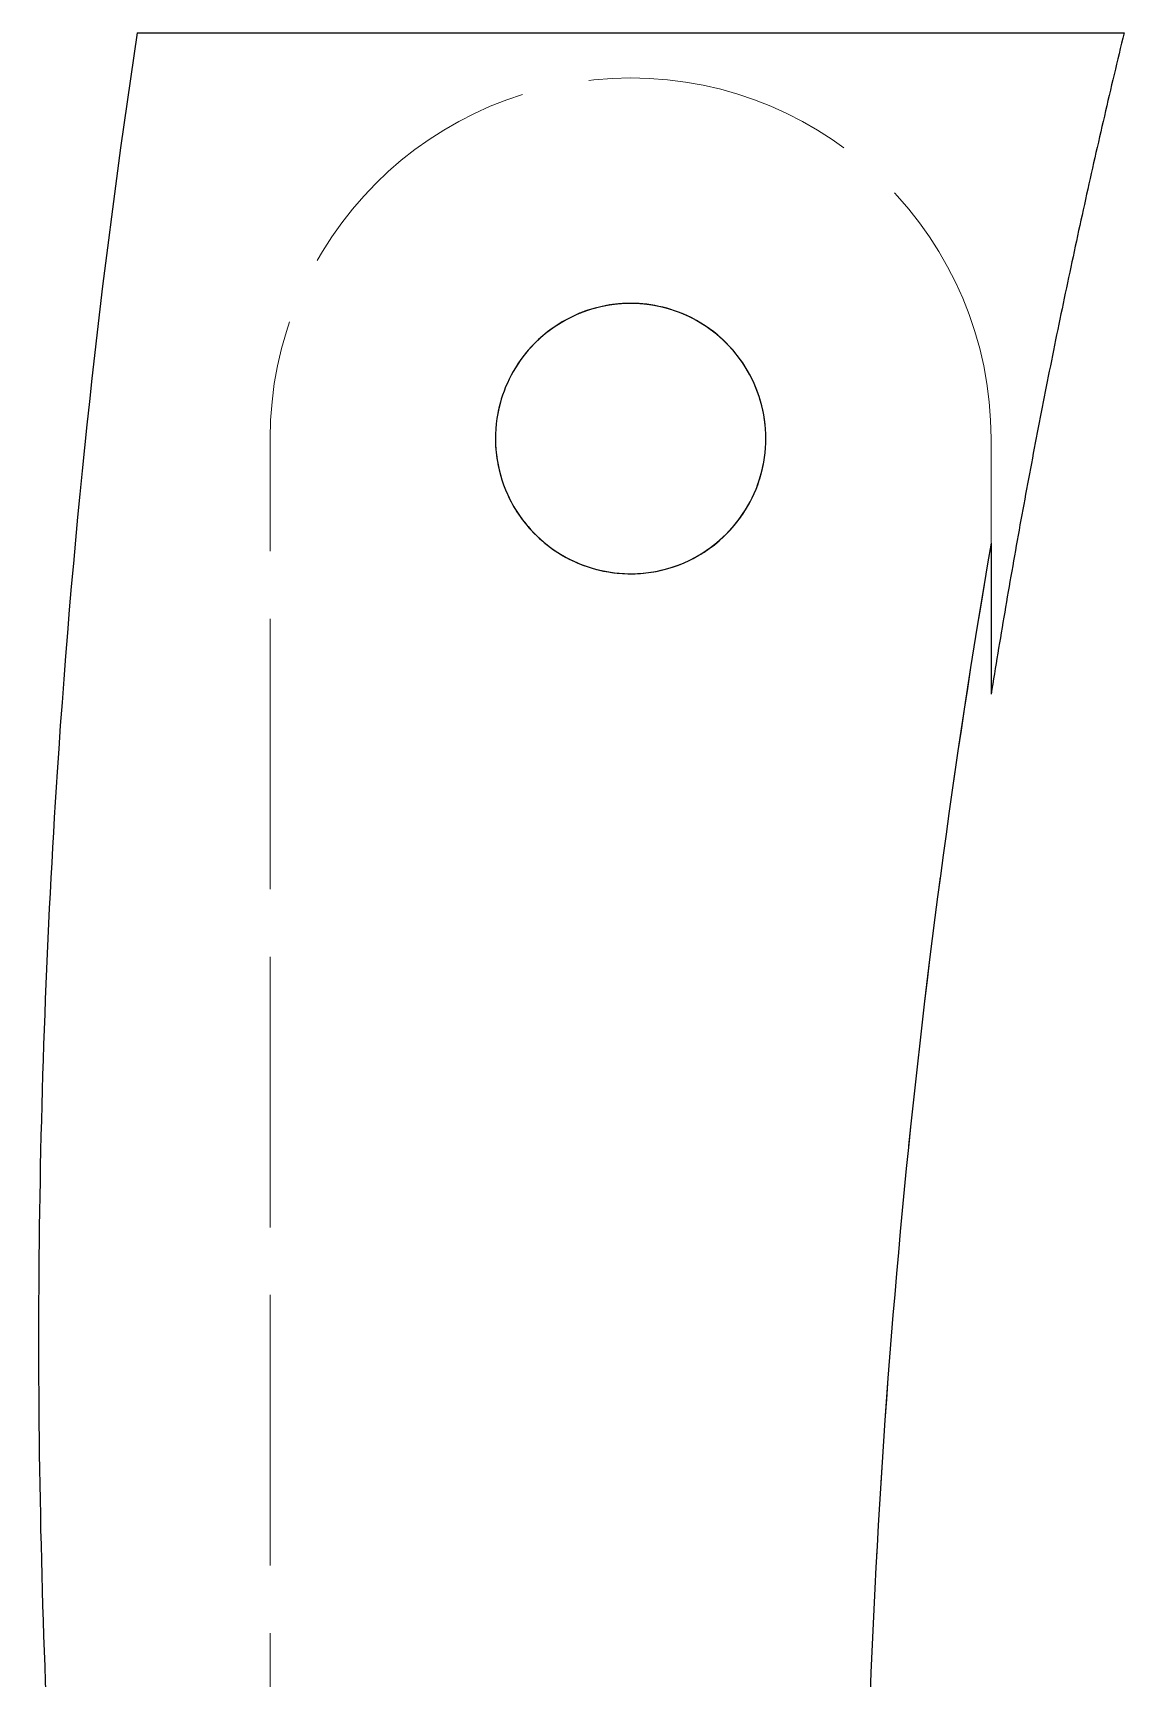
# Model space of a CAD drawing. Header units: millimetres. Extents: x -27 to 22, y -128 to 18.
# Drawn here: x -26.5 to 21.9, y -55 to 18 of the extents above; entities that cross this region are included whole.
import ezdxf

# ---------------------------------------------------------------- set-up
doc = ezdxf.new("R2010")
doc.units = ezdxf.units.MM
doc.linetypes.add('ACAD_ISO02W100', pattern=[15, 12, -3])
doc.layers.add('HIDDEN', color=7, linetype='ACAD_ISO02W100', lineweight=13)
doc.layers.add('VISIBLE', color=7, linetype='Continuous', lineweight=25)

msp = doc.modelspace()

# ---------------------------------------------------------------- linework, layer by layer
at = {"layer": 'HIDDEN'}
for p, q in [((-16, -110), (-16, 0)), ((-16, -110), (-16, 0)), ((16, -4.634), (16, 0)), ((16, -4.634), (16, 0))]:
    msp.add_line(p, q, dxfattribs=at)
msp.add_circle((0, 0), 6, dxfattribs=at)
msp.add_circle((0, 0), 6, dxfattribs=at)
msp.add_arc((0, 0), 16, 0, 180, dxfattribs=at)
msp.add_arc((0, 0), 16, 0, 180, dxfattribs=at)
for points, knots in [([(21.901, 18), (21.902, 18), (21.332, 18), (20.234, 18), (19.138, 18), (17.515, 18), (15.486, 18), (13.46, 18), (11.03, 18), (8.381, 18), (5.733, 18), (2.867, 18), (0, 18), (-2.867, 18), (-5.733, 18), (-8.381, 18), (-11.03, 18), (-13.46, 18), (-15.486, 18), (-17.515, 18), (-19.138, 18), (-20.234, 18), (-21.332, 18), (-21.902, 18), (-21.901, 18)], [0, 0, 0, 0, 0.0625, 0.0625, 0.0625, 0.125, 0.125, 0.125, 0.1875, 0.1875, 0.1875, 0.25, 0.25, 0.25, 0.3125, 0.3125, 0.3125, 0.375, 0.375, 0.375, 0.4375, 0.4375, 0.4375, 0.5, 0.5, 0.5, 0.5]), ([(-5.002, 3.313), (-5.614, 2.393), (-5.962, 1.3), (-5.997, 0.197), (-6.02, -0.513), (-5.916, -1.227), (-5.691, -1.9)], [0, 0, 0, 0, 0.608321, 0.608321, 0.608321, 1, 1, 1, 1]), ([(16, -4.634), (14.317, -14.453), (12.993, -24.334), (12.055, -34.252), (11.116, -44.17), (10.562, -54.124), (10.394, -64.085), (10.225, -73.975), (10.439, -83.87), (10.996, -93.745), (11.472, -102.242), (12.209, -110.723), (13.1, -119.186)], [0, 0, 0, 0, 0.2453125, 0.2453125, 0.2453125, 0.490625, 0.490625, 0.490625, 0.734187, 0.734187, 0.734187, 0.9437407, 0.9437407, 0.9437407, 0.9437407]), ([(16, -4.634), (16, -5.994), (16, -7.348), (16, -8.651), (16, -9.032), (16, -9.405), (16, -9.769), (16, -10.271), (16, -10.654), (16, -10.919), (16, -11.149), (16, -11.346), (16, -11.345)], [0, 0, 0, 0, 0.486647, 0.486647, 0.486647, 0.629145, 0.629145, 0.629145, 0.826214, 0.826214, 0.826214, 1, 1, 1, 1])]:
    msp.add_open_spline(points, degree=3, knots=knots, dxfattribs=at)
for points, degree in [([(-1.034, 5.91), (-1.43, 5.841), (-1.813, 5.72)], 2), ([(-1.02, 5.913), (-1.034, 5.91)], 1), ([(-1.008, 5.915), (-1.02, 5.913)], 1), ([(-1.005, 5.915), (-1.008, 5.915)], 1), ([(-0.994, 5.917), (-1.005, 5.915)], 1), ([(-0.99, 5.918), (-0.994, 5.917)], 1), ([(-0.987, 5.918), (-0.99, 5.918)], 1), ([(-0.983, 5.919), (-0.987, 5.918)], 1), ([(-0.982, 5.919), (-0.983, 5.919)], 1), ([(-0.917, 5.929), (-0.92, 5.929)], 1), ([(-0.914, 5.93), (-0.917, 5.929)], 1), ([(-0.91, 5.931), (-0.914, 5.93)], 1), ([(-0.907, 5.931), (-0.91, 5.931)], 1), ([(-0.904, 5.932), (-0.907, 5.931)], 1), ([(-0.9, 5.932), (-0.904, 5.932)], 1), ([(-0.837, 5.941), (-0.9, 5.932)], 1), ([(-0.834, 5.942), (-0.837, 5.941)], 1), ([(-0.831, 5.942), (-0.834, 5.942)], 1), ([(-0.827, 5.943), (-0.831, 5.942)], 1), ([(-0.824, 5.943), (-0.827, 5.943)], 1), ([(-0.82, 5.944), (-0.824, 5.943)], 1), ([(-0.817, 5.944), (-0.82, 5.944)], 1), ([(-0.754, 5.952), (-0.817, 5.944)], 1), ([(-0.75, 5.953), (-0.754, 5.952)], 1), ([(-0.747, 5.953), (-0.75, 5.953)], 1), ([(-0.744, 5.954), (-0.747, 5.953)], 1), ([(-0.74, 5.954), (-0.744, 5.954)], 1), ([(-0.739, 5.954), (-0.74, 5.954)], 1), ([(-0.734, 5.955), (-0.737, 5.955)], 1), ([(-0.67, 5.962), (-0.734, 5.955)], 1), ([(-0.667, 5.963), (-0.67, 5.962)], 1), ([(-0.664, 5.963), (-0.667, 5.963)], 1), ([(-0.66, 5.964), (-0.664, 5.963)], 1), ([(-0.625, 5.967), (-0.66, 5.964)], 1), ([(-0.562, 5.974), (-0.625, 5.967)], 1), ([(0.175, 5.997), (-0.194, 6.008), (-0.562, 5.974)], 2), ([(0.181, 5.997), (0.175, 5.997)], 1), ([(0.188, 5.997), (0.181, 5.997)], 1), ([(0.195, 5.997), (0.188, 5.997)], 1), ([(0.198, 5.997), (0.195, 5.997)], 1), ([(0.202, 5.997), (0.198, 5.997)], 1), ([(0.205, 5.996), (0.202, 5.997)], 1), ([(0.269, 5.994), (0.205, 5.996)], 1), ([(0.272, 5.994), (0.269, 5.994)], 1), ([(0.275, 5.994), (0.272, 5.994)], 1), ([(0.279, 5.994), (0.275, 5.994)], 1), ([(0.282, 5.993), (0.279, 5.994)], 1), ([(0.284, 5.993), (0.282, 5.993)], 1), ([(0.289, 5.993), (0.286, 5.993)], 1), ([(0.353, 5.99), (0.289, 5.993)], 1), ([(0.356, 5.989), (0.353, 5.99)], 1), ([(0.359, 5.989), (0.356, 5.989)], 1), ([(0.363, 5.989), (0.359, 5.989)], 1), ([(0.368, 5.989), (0.363, 5.989)], 1), ([(0.391, 5.987), (0.377, 5.988)], 1), ([(0.405, 5.986), (0.391, 5.987)], 1), ([(0.671, 5.962), (0.538, 5.977), (0.405, 5.986)], 2), ([(0.685, 5.961), (0.671, 5.962)], 1), ([(0.699, 5.959), (0.685, 5.961)], 1), ([(0.708, 5.958), (0.699, 5.959)], 1), ([(0.716, 5.957), (0.713, 5.958)], 1), ([(0.72, 5.957), (0.716, 5.957)], 1), ([(0.723, 5.956), (0.72, 5.957)], 1), ([(0.786, 5.948), (0.723, 5.956)], 1), ([(0.789, 5.948), (0.786, 5.948)], 1), ([(0.793, 5.947), (0.789, 5.948)], 1), ([(0.796, 5.947), (0.793, 5.947)], 1), ([(0.799, 5.947), (0.796, 5.947)], 1), ([(0.803, 5.946), (0.799, 5.947)], 1), ([(0.806, 5.946), (0.803, 5.946)], 1), ([(0.869, 5.937), (0.806, 5.946)], 1), ([(0.872, 5.936), (0.869, 5.937)], 1), ([(0.875, 5.936), (0.872, 5.936)], 1), ([(0.879, 5.935), (0.876, 5.936)], 1), ([(0.891, 5.934), (0.879, 5.935)], 1), ([(0.894, 5.933), (0.891, 5.934)], 1), ([(0.905, 5.931), (0.894, 5.933)], 1), ([(0.946, 5.925), (0.905, 5.931)], 1), ([(1.379, 5.839), (1.17, 5.889), (0.957, 5.923)], 2), ([(-2.345, 5.523), (-2.657, 5.39), (-2.952, 5.223)], 2), ([(1.384, 5.838), (1.379, 5.839)], 1), ([(1.396, 5.835), (1.384, 5.838)], 1), ([(1.408, 5.832), (1.396, 5.835)], 1), ([(1.412, 5.831), (1.408, 5.832)], 1), ([(1.416, 5.83), (1.412, 5.831)], 1), ([(1.419, 5.83), (1.416, 5.83)], 1), ([(1.499, 5.81), (1.421, 5.829)], 1), ([(1.504, 5.808), (1.5, 5.809)], 1), ([(1.508, 5.808), (1.504, 5.808)], 1), ([(1.513, 5.806), (1.508, 5.807)], 1), ([(1.517, 5.805), (1.513, 5.806)], 1), ([(1.521, 5.804), (1.517, 5.805)], 1), ([(1.525, 5.803), (1.521, 5.804)], 1), ([(1.604, 5.782), (1.525, 5.803)], 1), ([(1.608, 5.78), (1.604, 5.782)], 1), ([(1.612, 5.78), (1.608, 5.78)], 1), ([(1.617, 5.778), (1.612, 5.779)], 1), ([(1.621, 5.777), (1.617, 5.778)], 1), ([(1.625, 5.776), (1.621, 5.777)], 1), ([(1.629, 5.775), (1.625, 5.776)], 1), ([(1.708, 5.752), (1.629, 5.775)], 1), ([(1.712, 5.751), (1.708, 5.752)], 1), ([(1.715, 5.75), (1.712, 5.751)], 1), ([(1.72, 5.748), (1.716, 5.749)], 1), ([(1.746, 5.74), (1.72, 5.748)], 1), ([(2.712, 5.352), (2.247, 5.588), (1.746, 5.74)], 2), ([(2.72, 5.348), (2.712, 5.352)], 1), ([(2.728, 5.344), (2.72, 5.348)], 1), ([(2.735, 5.34), (2.728, 5.344)], 1), ([(2.739, 5.338), (2.735, 5.34)], 1), ([(2.741, 5.337), (2.739, 5.338)], 1), ([(2.747, 5.334), (2.743, 5.336)], 1), ([(2.819, 5.297), (2.747, 5.334)], 1), ([(2.823, 5.295), (2.819, 5.297)], 1), ([(2.826, 5.293), (2.823, 5.295)], 1), ([(2.83, 5.291), (2.826, 5.293)], 1), ([(2.834, 5.288), (2.83, 5.29)], 1), ([(2.836, 5.287), (2.834, 5.288)], 1), ([(2.842, 5.284), (2.838, 5.286)], 1), ([(2.913, 5.245), (2.842, 5.284)], 1), ([(2.914, 5.245), (2.913, 5.245)], 1), ([(2.921, 5.241), (2.917, 5.243)], 1), ([(2.921, 5.241), (2.921, 5.241)], 1), ([(2.934, 5.234), (2.925, 5.239)], 1), ([(2.943, 5.229), (2.934, 5.234)], 1), ([(2.953, 5.223), (2.944, 5.228)], 1), ([(3.136, 5.115), (2.954, 5.223)], 1), ([(3.145, 5.11), (3.136, 5.115)], 1), ([(-3.819, 4.628), (-4.263, 4.261), (-4.654, 3.83), (-4.976, 3.353)], 3), ([(-3.818, 4.629), (-3.819, 4.628)], 1), ([(-3.813, 4.632), (-3.818, 4.629)], 1), ([(-3.799, 4.644), (-3.808, 4.637)], 1), ([(-3.789, 4.652), (-3.799, 4.644)], 1), ([(-3.609, 4.793), (-3.701, 4.724), (-3.789, 4.652)], 2), ([(-3.6, 4.8), (-3.609, 4.793)], 1), ([(-3.59, 4.808), (-3.6, 4.8)], 1), ([(-3.58, 4.815), (-3.59, 4.808)], 1), ([(-3.579, 4.816), (-3.58, 4.815)], 1), ([(-3.578, 4.817), (-3.579, 4.816)], 1), ([(-3.576, 4.818), (-3.578, 4.817)], 1), ([(-3.576, 4.818), (-3.576, 4.818)], 1), ([(-3.552, 4.836), (-3.553, 4.835)], 1), ([(-3.551, 4.837), (-3.552, 4.836)], 1), ([(-3.549, 4.838), (-3.551, 4.837)], 1), ([(3.155, 5.104), (3.145, 5.11)], 1), ([(3.164, 5.098), (3.155, 5.104)], 1), ([(3.174, 5.092), (3.164, 5.098)], 1), ([(3.893, 4.565), (3.553, 4.855), (3.174, 5.092)], 2), ([(4.233, 4.252), (4.23, 4.255)], 1), ([(4.234, 4.251), (4.233, 4.252)], 1), ([(4.237, 4.248), (4.234, 4.251)], 1), ([(4.242, 4.244), (4.237, 4.248)], 1), ([(4.245, 4.241), (4.242, 4.244)], 1), ([(4.246, 4.24), (4.245, 4.241)], 1), ([(4.249, 4.236), (4.246, 4.24)], 1), ([(4.252, 4.233), (4.249, 4.236)], 1), ([(4.253, 4.232), (4.252, 4.233)], 1), ([(4.256, 4.229), (4.253, 4.232)], 1), ([(4.26, 4.225), (4.256, 4.229)], 1), ([(4.263, 4.222), (4.26, 4.225)], 1), ([(4.264, 4.221), (4.263, 4.222)], 1), ([(4.265, 4.22), (4.264, 4.221)], 1), ([(4.268, 4.217), (4.267, 4.218)], 1), ([(4.269, 4.216), (4.268, 4.217)], 1), ([(4.27, 4.215), (4.269, 4.216)], 1), ([(4.29, 4.195), (4.27, 4.215)], 1), ([(4.291, 4.194), (4.29, 4.195)], 1), ([(4.292, 4.193), (4.291, 4.194)], 1), ([(4.293, 4.192), (4.292, 4.193)], 1), ([(4.294, 4.191), (4.293, 4.192)], 1), ([(4.298, 4.186), (4.294, 4.191)], 1), ([(4.299, 4.185), (4.298, 4.186)], 1), ([(4.3, 4.184), (4.299, 4.185)], 1), ([(4.301, 4.183), (4.3, 4.184)], 1), ([(4.302, 4.182), (4.301, 4.183)], 1), ([(4.321, 4.162), (4.302, 4.182)], 1), ([(4.322, 4.161), (4.321, 4.162)], 1), ([(4.323, 4.16), (4.322, 4.161)], 1), ([(4.324, 4.159), (4.323, 4.16)], 1), ([(4.326, 4.158), (4.324, 4.159)], 1), ([(4.327, 4.157), (4.326, 4.158)], 1), ([(4.328, 4.155), (4.327, 4.157)], 1), ([(4.352, 4.13), (4.328, 4.155)], 1), ([(4.353, 4.129), (4.352, 4.13)], 1), ([(4.355, 4.128), (4.353, 4.129)], 1), ([(4.356, 4.126), (4.355, 4.128)], 1), ([(4.357, 4.125), (4.356, 4.126)], 1), ([(4.358, 4.124), (4.357, 4.125)], 1), ([(4.359, 4.123), (4.358, 4.124)], 1), ([(5.18, 3.028), (4.831, 3.623), (4.359, 4.123)], 2), ([(-4.986, 3.337), (-5.002, 3.313)], 1), ([(-4.985, 3.339), (-4.986, 3.337)], 1), ([(-4.984, 3.34), (-4.985, 3.339)], 1), ([(-4.984, 3.341), (-4.984, 3.34)], 1), ([(-4.976, 3.353), (-4.983, 3.341)], 1), ([(5.386, 2.644), (5.38, 2.655)], 1), ([(5.518, 2.357), (5.458, 2.496), (5.392, 2.632)], 2), ([(5.613, 2.121), (5.613, 2.121)], 1), ([(5.63, 2.076), (5.63, 2.076)], 1), ([(5.634, 2.064), (5.634, 2.064)], 1), ([(5.655, 2.004), (5.65, 2.018)], 1), ([(5.666, 1.974), (5.656, 2.002)], 1), ([(5.673, 1.954), (5.668, 1.968)], 1), ([(5.674, 1.952), (5.674, 1.952)], 1), ([(5.689, 1.906), (5.689, 1.906)], 1), ([(5.741, 1.743), (5.693, 1.894)], 1), ([(5.745, 1.731), (5.745, 1.731)], 1), ([(5.759, 1.684), (5.759, 1.684)], 1), ([(5.764, 1.667), (5.76, 1.681)], 1), ([(5.772, 1.638), (5.765, 1.664)], 1), ([(5.773, 1.633), (5.773, 1.636)], 1), ([(5.802, 1.527), (5.78, 1.61)], 1), ([(5.804, 1.521), (5.804, 1.521)], 1), ([(5.81, 1.498), (5.81, 1.498)], 1), ([(5.812, 1.489), (5.81, 1.496)], 1), ([(5.817, 1.472), (5.813, 1.486)], 1), ([(5.818, 1.465), (5.817, 1.47)], 1), ([(5.819, 1.463), (5.819, 1.463)], 1), ([(5.825, 1.44), (5.825, 1.44)], 1), ([(5.846, 1.35), (5.826, 1.434)], 1), ([(5.853, 1.321), (5.852, 1.327)], 1), ([(5.859, 1.293), (5.853, 1.32)], 1), ([(5.922, 0.963), (5.895, 1.129), (5.859, 1.292)], 2), ([(5.924, 0.95), (5.924, 0.95)], 1), ([(5.926, 0.937), (5.926, 0.937)], 1), ([(5.955, 0.731), (5.955, 0.731)], 1), ([(5.957, 0.718), (5.957, 0.718)], 1), ([(5.959, 0.697), (5.958, 0.705)], 1), ([(5.96, 0.688), (5.96, 0.696)], 1), ([(5.961, 0.687), (5.961, 0.687)], 1), ([(5.99, 0.348), (5.981, 0.506), (5.963, 0.663)], 2), ([(5.997, 0.194), (5.99, 0.346)], 1), ([(5.998, 0.159), (5.997, 0.193)], 1), ([(5.998, 0.134), (5.998, 0.134)], 1), ([(5.999, 0.128), (5.999, 0.128)], 1), ([(6, 0.073), (5.999, 0.104)], 1), ([(6, 0.049), (6, 0.049)], 1), ([(6, 0.042), (6, 0.042)], 1), ([(6, 0.018), (6, 0.018)], 1), ([(6, 0.009), (6, 0.016)], 1), ([(6, 0.003), (6, 0.007)], 1), ([(6, 0.007), (6, 0.007)], 1), ([(6, 0.002), (6, 0.002)], 1), ([(6, 0.002), (6, 0.002)], 1), ([(5.952, -0.758), (5.957, -0.715)], 1), ([(5.957, -0.715), (5.958, -0.713)], 1), ([(5.958, -0.705), (5.959, -0.702)], 1), ([(5.958, -0.71), (5.958, -0.708)], 1), ([(5.958, -0.713), (5.958, -0.71)], 1), ([(5.959, -0.701), (5.96, -0.695)], 1), ([(5.959, -0.702), (5.959, -0.701)], 1), ([(5.96, -0.688), (5.961, -0.682)], 1), ([(5.96, -0.695), (5.96, -0.688)], 1), ([(5.961, -0.681), (5.962, -0.675)], 1), ([(5.961, -0.682), (5.961, -0.681)], 1), ([(5.962, -0.675), (5.963, -0.67)], 1), ([(5.963, -0.662), (5.964, -0.655)], 1), ([(5.963, -0.668), (5.963, -0.662)], 1), ([(5.963, -0.67), (5.963, -0.668)], 1), ([(5.964, -0.655), (5.965, -0.65)], 1), ([(5.965, -0.647), (5.966, -0.642)], 1), ([(5.965, -0.65), (5.965, -0.648)], 1), ([(5.966, -0.635), (5.967, -0.63)], 1), ([(5.966, -0.637), (5.966, -0.635)], 1), ([(5.966, -0.642), (5.966, -0.637)], 1), ([(5.967, -0.63), (5.968, -0.622)], 1), ([(5.968, -0.615), (5.969, -0.61)], 1), ([(5.968, -0.617), (5.968, -0.615)], 1), ([(5.968, -0.618), (5.968, -0.617)], 1), ([(5.969, -0.609), (5.97, -0.596)], 1), ([(5.97, -0.596), (5.972, -0.583)], 1), ([(5.972, -0.583), (5.982, -0.474), (5.989, -0.364)], 2), ([(5.99, -0.35), (6, -0.18), (6, -0.009)], 2), ([(6, -0.002), (6, 0)], 1), ([(6, -0.007), (6, -0.002)], 1), ([(5.697, -1.882), (5.854, -1.408), (5.93, -0.912)], 2), ([(5.93, -0.911), (5.931, -0.909)], 1), ([(5.93, -0.912), (5.93, -0.911)], 1), ([(5.931, -0.905), (5.936, -0.871)], 1), ([(5.931, -0.907), (5.931, -0.905)], 1), ([(5.931, -0.909), (5.931, -0.907)], 1), ([(5.936, -0.871), (5.937, -0.87)], 1), ([(5.937, -0.864), (5.938, -0.862)], 1), ([(5.937, -0.866), (5.937, -0.864)], 1), ([(5.937, -0.868), (5.937, -0.866)], 1), ([(5.937, -0.87), (5.937, -0.868)], 1), ([(5.938, -0.859), (5.944, -0.816)], 1), ([(5.938, -0.862), (5.938, -0.859)], 1), ([(5.944, -0.816), (5.945, -0.814)], 1), ([(5.945, -0.808), (5.946, -0.806)], 1), ([(5.945, -0.81), (5.945, -0.808)], 1), ([(5.945, -0.812), (5.945, -0.81)], 1), ([(5.945, -0.814), (5.945, -0.812)], 1), ([(5.946, -0.804), (5.95, -0.77)], 1), ([(5.946, -0.806), (5.946, -0.804)], 1), ([(5.95, -0.77), (5.951, -0.768)], 1), ([(5.951, -0.762), (5.952, -0.76)], 1), ([(5.951, -0.765), (5.951, -0.762)], 1), ([(5.951, -0.766), (5.951, -0.765)], 1), ([(5.951, -0.768), (5.951, -0.766)], 1), ([(5.952, -0.76), (5.952, -0.758)], 1), ([(-5.691, -1.9), (-5.689, -1.906)], 1), ([(-5.689, -1.906), (-5.687, -1.912)], 1), ([(-5.687, -1.912), (-5.687, -1.913)], 1), ([(-5.687, -1.913), (-5.686, -1.914)], 1), ([(-5.686, -1.914), (-5.686, -1.915)], 1), ([(-5.686, -1.915), (-5.68, -1.934)], 1), ([(-5.68, -1.934), (-5.679, -1.935)], 1), ([(-5.679, -1.935), (-5.679, -1.936)], 1), ([(-5.679, -1.936), (-5.679, -1.937)], 1), ([(-5.679, -1.937), (-5.678, -1.938)], 1), ([(-5.678, -1.938), (-5.678, -1.939)], 1), ([(-5.678, -1.939), (-5.678, -1.94)], 1), ([(-5.678, -1.94), (-5.671, -1.958)], 1), ([(-5.671, -1.958), (-5.671, -1.959)], 1), ([(-5.671, -1.959), (-5.671, -1.96)], 1), ([(-5.671, -1.96), (-5.67, -1.961)], 1), ([(-5.67, -1.961), (-5.67, -1.962)], 1), ([(-5.67, -1.962), (-5.67, -1.963)], 1), ([(-5.67, -1.963), (-5.669, -1.964)], 1), ([(-5.669, -1.964), (-5.663, -1.983)], 1), ([(-5.663, -1.983), (-5.663, -1.984)], 1), ([(-5.663, -1.984), (-5.662, -1.985)], 1), ([(-5.662, -1.985), (-5.662, -1.986)], 1), ([(-5.662, -1.986), (-5.662, -1.987)], 1), ([(-5.662, -1.987), (-5.661, -1.988)], 1), ([(-5.661, -1.988), (-5.661, -1.989)], 1), ([(-5.661, -1.989), (-5.654, -2.007)], 1), ([(5.584, -2.196), (5.592, -2.175)], 1), ([(5.592, -2.175), (5.594, -2.169)], 1), ([(5.594, -2.169), (5.602, -2.148)], 1), ([(5.602, -2.148), (5.603, -2.147)], 1), ([(5.603, -2.147), (5.605, -2.141)], 1), ([(5.605, -2.14), (5.606, -2.139)], 1), ([(5.605, -2.141), (5.605, -2.14)], 1), ([(5.606, -2.139), (5.608, -2.133)], 1), ([(5.608, -2.133), (5.609, -2.132)], 1), ([(5.61, -2.127), (5.613, -2.119)], 1), ([(5.613, -2.119), (5.618, -2.107)], 1), ([(5.686, -1.914), (5.687, -1.913)], 1), ([(5.687, -1.913), (5.691, -1.9)], 1), ([(5.694, -1.892), (5.695, -1.888)], 1), ([(5.695, -1.888), (5.697, -1.882)], 1), ([(5.202, -2.99), (5.415, -2.62), (5.573, -2.222)], 2), ([(5.573, -2.222), (5.584, -2.196)], 1), ([(5.03, -3.271), (5.107, -3.149)], 1), ([(5.107, -3.149), (5.11, -3.145)], 1), ([(5.11, -3.145), (5.116, -3.134)], 1), ([(5.116, -3.134), (5.122, -3.125)], 1), ([(5.122, -3.125), (5.128, -3.115)], 1), ([(5.128, -3.115), (5.134, -3.106)], 1), ([(5.134, -3.106), (5.135, -3.104)], 1), ([(5.14, -3.095), (5.147, -3.084)], 1), ([(5.14, -3.095), (5.14, -3.095)], 1), ([(5.147, -3.084), (5.152, -3.075)], 1), ([(5.152, -3.075), (5.159, -3.064)], 1), ([(5.159, -3.064), (5.164, -3.055)], 1), ([(5.164, -3.055), (5.165, -3.053)], 1), ([(5.165, -3.053), (5.17, -3.044)], 1), ([(5.17, -3.044), (5.177, -3.033)], 1), ([(5.177, -3.033), (5.182, -3.025)], 1), ([(5.182, -3.025), (5.188, -3.014)], 1), ([(5.188, -3.014), (5.193, -3.005)], 1), ([(5.193, -3.005), (5.195, -3.002)], 1), ([(5.195, -3.002), (5.2, -2.994)], 1), ([(5.2, -2.993), (5.202, -2.99)], 1), ([(5.202, -2.99), (5.202, -2.99)], 1), ([(1.482, -5.814), (1.482, -5.814)], 1)]:
    msp.add_open_spline(points, degree=degree, dxfattribs=at)
at = {"layer": 'VISIBLE'}
for points, knots in [([(-21.901, 18), (-23.545, 7.126), (-24.734, -3.818), (-25.453, -14.792), (-26.393, -29.118), (-26.53, -43.496), (-25.864, -57.837), (-24.774, -81.452), (-21.492, -104.955), (-16.237, -128)], [0, 0, 0, 0, 0.224482, 0.224482, 0.224482, 0.517516, 0.517516, 0.517516, 1, 1, 1, 1]), ([(-21.901, 18), (-21.902, 18), (-21.332, 18), (-20.234, 18), (-19.138, 18), (-17.515, 18), (-15.486, 18), (-13.46, 18), (-11.03, 18), (-8.381, 18), (-5.733, 18), (-2.867, 18), (0, 18), (2.867, 18), (5.733, 18), (8.381, 18), (11.03, 18), (13.46, 18), (15.486, 18), (17.515, 18), (19.138, 18), (20.234, 18), (21.332, 18), (21.902, 18), (21.901, 18)], [0, 0, 0, 0, 0.125, 0.125, 0.125, 0.25, 0.25, 0.25, 0.375, 0.375, 0.375, 0.5, 0.5, 0.5, 0.625, 0.625, 0.625, 0.75, 0.75, 0.75, 0.875, 0.875, 0.875, 1, 1, 1, 1]), ([(6, 0), (6.002, -1.117), (5.68, -2.231), (5.096, -3.167), (4.303, -4.449), (3.031, -5.394), (1.586, -5.786), (0.388, -6.118), (-0.931, -6.064), (-2.115, -5.615), (-2.934, -5.307), (-3.684, -4.817), (-4.295, -4.19), (-4.888, -3.583), (-5.348, -2.85), (-5.638, -2.053), (-6.059, -0.904), (-6.115, 0.376), (-5.794, 1.56), (-5.528, 2.552), (-5.001, 3.472), (-4.281, 4.204), (-3.297, 5.212), (-1.946, 5.852), (-0.545, 5.975), (0.418, 6.064), (1.399, 5.914), (2.286, 5.548), (3.439, 5.074), (4.429, 4.237), (5.086, 3.182), (5.678, 2.241), (6.002, 1.125), (6, 0)], [0, 0, 0, 0, 0.233392, 0.233392, 0.233392, 0.55211, 0.55211, 0.55211, 0.816994, 0.816994, 0.816994, 1, 1, 1, 1.177592, 1.177592, 1.177592, 1.434077, 1.434077, 1.434077, 1.648766, 1.648766, 1.648766, 1.943041, 1.943041, 1.943041, 2.145454, 2.145454, 2.145454, 2.408136, 2.408136, 2.408136, 2.643171, 2.643171, 2.643171, 2.643171]), ([(-5.654, -2.007), (-5.43, -2.64), (-5.098, -3.235), (-4.677, -3.758), (-4.027, -4.57), (-3.159, -5.208), (-2.189, -5.586), (-1.02, -6.048), (0.287, -6.122), (1.482, -5.814)], [0, 0, 0, 0, 0.226554, 0.226554, 0.226554, 0.577042, 0.577042, 0.577042, 1, 1, 1, 1]), ([(16, -4.634), (14.317, -14.453), (12.993, -24.334), (12.055, -34.252), (11.116, -44.17), (10.562, -54.124), (10.394, -64.085), (10.225, -73.975), (10.439, -83.87), (10.996, -93.745), (11.472, -102.242), (12.209, -110.723), (13.1, -119.186)], [0, 0, 0, 0, 0.2453125, 0.2453125, 0.2453125, 0.490625, 0.490625, 0.490625, 0.734187, 0.734187, 0.734187, 0.9437407, 0.9437407, 0.9437407, 0.9437407]), ([(16, -4.634), (16, -5.994), (16, -7.348), (16, -8.651), (16, -9.032), (16, -9.405), (16, -9.769), (16, -10.271), (16, -10.654), (16, -10.919), (16, -11.149), (16, -11.346), (16, -11.345)], [0, 0, 0, 0, 0.486647, 0.486647, 0.486647, 0.629145, 0.629145, 0.629145, 0.826214, 0.826214, 0.826214, 1, 1, 1, 1])]:
    msp.add_open_spline(points, degree=3, knots=knots, dxfattribs=at)
for points, degree in [([(21.901, 18), (18.35, 3.334), (16, -11.345)], 2), ([(-1.034, 5.91), (-1.034, 5.91)], 1), ([(-1.02, 5.913), (-1.02, 5.913)], 1), ([(-1.008, 5.915), (-1.008, 5.915)], 1), ([(-1.005, 5.915), (-1.005, 5.915)], 1), ([(-0.994, 5.917), (-0.994, 5.917)], 1), ([(-0.99, 5.918), (-0.99, 5.918)], 1), ([(-0.987, 5.918), (-0.987, 5.918)], 1), ([(-0.983, 5.919), (-0.983, 5.919)], 1), ([(-0.92, 5.929), (-0.982, 5.919)], 1), ([(-0.917, 5.929), (-0.917, 5.929)], 1), ([(-0.914, 5.93), (-0.914, 5.93)], 1), ([(-0.91, 5.931), (-0.91, 5.931)], 1), ([(-0.907, 5.931), (-0.907, 5.931)], 1), ([(-0.904, 5.932), (-0.904, 5.932)], 1), ([(-0.9, 5.932), (-0.9, 5.932)], 1), ([(-0.837, 5.941), (-0.837, 5.941)], 1), ([(-0.834, 5.942), (-0.834, 5.942)], 1), ([(-0.831, 5.942), (-0.831, 5.942)], 1), ([(-0.827, 5.943), (-0.827, 5.943)], 1), ([(-0.824, 5.943), (-0.824, 5.943)], 1), ([(-0.82, 5.944), (-0.82, 5.944)], 1), ([(-0.817, 5.944), (-0.817, 5.944)], 1), ([(-0.754, 5.952), (-0.754, 5.952)], 1), ([(-0.75, 5.953), (-0.75, 5.953)], 1), ([(-0.747, 5.953), (-0.747, 5.953)], 1), ([(-0.744, 5.954), (-0.744, 5.954)], 1), ([(-0.74, 5.954), (-0.74, 5.954)], 1), ([(-0.737, 5.955), (-0.739, 5.954)], 1), ([(-0.734, 5.955), (-0.734, 5.955)], 1), ([(-0.67, 5.962), (-0.67, 5.962)], 1), ([(-0.667, 5.963), (-0.667, 5.963)], 1), ([(-0.664, 5.963), (-0.664, 5.963)], 1), ([(-0.66, 5.964), (-0.66, 5.964)], 1), ([(-0.625, 5.967), (-0.625, 5.967)], 1), ([(-0.562, 5.974), (-0.562, 5.974)], 1), ([(0.175, 5.997), (0.175, 5.997)], 1), ([(0.181, 5.997), (0.181, 5.997)], 1), ([(0.188, 5.997), (0.188, 5.997)], 1), ([(0.195, 5.997), (0.195, 5.997)], 1), ([(0.198, 5.997), (0.198, 5.997)], 1), ([(0.202, 5.997), (0.202, 5.997)], 1), ([(0.205, 5.996), (0.205, 5.996)], 1), ([(0.269, 5.994), (0.269, 5.994)], 1), ([(0.272, 5.994), (0.272, 5.994)], 1), ([(0.275, 5.994), (0.275, 5.994)], 1), ([(0.279, 5.994), (0.279, 5.994)], 1), ([(0.282, 5.993), (0.282, 5.993)], 1), ([(0.286, 5.993), (0.284, 5.993)], 1), ([(0.289, 5.993), (0.289, 5.993)], 1), ([(0.353, 5.99), (0.353, 5.99)], 1), ([(0.356, 5.989), (0.356, 5.989)], 1), ([(0.359, 5.989), (0.359, 5.989)], 1), ([(0.363, 5.989), (0.363, 5.989)], 1), ([(0.377, 5.988), (0.368, 5.989)], 1), ([(0.391, 5.987), (0.391, 5.987)], 1), ([(0.405, 5.986), (0.405, 5.986)], 1), ([(0.671, 5.962), (0.671, 5.962)], 1), ([(0.685, 5.961), (0.685, 5.961)], 1), ([(0.699, 5.959), (0.699, 5.959)], 1), ([(0.713, 5.958), (0.708, 5.958)], 1), ([(0.716, 5.957), (0.716, 5.957)], 1), ([(0.72, 5.957), (0.72, 5.957)], 1), ([(0.723, 5.956), (0.723, 5.956)], 1), ([(0.786, 5.948), (0.786, 5.948)], 1), ([(0.789, 5.948), (0.789, 5.948)], 1), ([(0.793, 5.947), (0.793, 5.947)], 1), ([(0.796, 5.947), (0.796, 5.947)], 1), ([(0.799, 5.947), (0.799, 5.947)], 1), ([(0.803, 5.946), (0.803, 5.946)], 1), ([(0.806, 5.946), (0.806, 5.946)], 1), ([(0.869, 5.937), (0.869, 5.937)], 1), ([(0.872, 5.936), (0.872, 5.936)], 1), ([(0.876, 5.936), (0.875, 5.936)], 1), ([(0.879, 5.935), (0.879, 5.935)], 1), ([(0.891, 5.934), (0.891, 5.934)], 1), ([(0.894, 5.933), (0.894, 5.933)], 1), ([(0.905, 5.931), (0.905, 5.931)], 1), ([(0.957, 5.923), (0.946, 5.925)], 1), ([(-2.952, 5.223), (-3.262, 5.048), (-3.549, 4.838)], 2), ([(-1.813, 5.72), (-2.084, 5.634), (-2.345, 5.523)], 2), ([(1.379, 5.839), (1.379, 5.839)], 1), ([(1.384, 5.838), (1.384, 5.838)], 1), ([(1.396, 5.835), (1.396, 5.835)], 1), ([(1.408, 5.832), (1.408, 5.832)], 1), ([(1.412, 5.831), (1.412, 5.831)], 1), ([(1.416, 5.83), (1.416, 5.83)], 1), ([(1.421, 5.829), (1.419, 5.83)], 1), ([(1.5, 5.809), (1.499, 5.81)], 1), ([(1.504, 5.808), (1.504, 5.808)], 1), ([(1.508, 5.807), (1.508, 5.808)], 1), ([(1.513, 5.806), (1.513, 5.806)], 1), ([(1.517, 5.805), (1.517, 5.805)], 1), ([(1.521, 5.804), (1.521, 5.804)], 1), ([(1.525, 5.803), (1.525, 5.803)], 1), ([(1.604, 5.782), (1.604, 5.782)], 1), ([(1.608, 5.78), (1.608, 5.78)], 1), ([(1.612, 5.779), (1.612, 5.78)], 1), ([(1.617, 5.778), (1.617, 5.778)], 1), ([(1.621, 5.777), (1.621, 5.777)], 1), ([(1.625, 5.776), (1.625, 5.776)], 1), ([(1.629, 5.775), (1.629, 5.775)], 1), ([(1.708, 5.752), (1.708, 5.752)], 1), ([(1.712, 5.751), (1.712, 5.751)], 1), ([(1.716, 5.749), (1.715, 5.75)], 1), ([(1.72, 5.748), (1.72, 5.748)], 1), ([(1.746, 5.74), (1.746, 5.74)], 1), ([(2.712, 5.352), (2.712, 5.352)], 1), ([(2.72, 5.348), (2.72, 5.348)], 1), ([(2.728, 5.344), (2.728, 5.344)], 1), ([(2.735, 5.34), (2.735, 5.34)], 1), ([(2.739, 5.338), (2.739, 5.338)], 1), ([(2.743, 5.336), (2.741, 5.337)], 1), ([(2.747, 5.334), (2.747, 5.334)], 1), ([(2.819, 5.297), (2.819, 5.297)], 1), ([(2.823, 5.295), (2.823, 5.295)], 1), ([(2.826, 5.293), (2.826, 5.293)], 1), ([(2.83, 5.29), (2.83, 5.291)], 1), ([(2.834, 5.288), (2.834, 5.288)], 1), ([(2.838, 5.286), (2.836, 5.287)], 1), ([(2.842, 5.284), (2.842, 5.284)], 1), ([(2.913, 5.245), (2.913, 5.245)], 1), ([(2.917, 5.243), (2.914, 5.245)], 1), ([(2.925, 5.239), (2.921, 5.241)], 1), ([(2.921, 5.241), (2.921, 5.241)], 1), ([(2.934, 5.234), (2.934, 5.234)], 1), ([(2.944, 5.228), (2.943, 5.229)], 1), ([(2.954, 5.223), (2.953, 5.223)], 1), ([(3.136, 5.115), (3.136, 5.115)], 1), ([(-3.819, 4.628), (-3.819, 4.628)], 1), ([(-3.818, 4.629), (-3.818, 4.629)], 1), ([(-3.808, 4.637), (-3.813, 4.632)], 1), ([(-3.799, 4.644), (-3.799, 4.644)], 1), ([(-3.789, 4.652), (-3.789, 4.652)], 1), ([(-3.609, 4.793), (-3.609, 4.793)], 1), ([(-3.6, 4.8), (-3.6, 4.8)], 1), ([(-3.59, 4.808), (-3.59, 4.808)], 1), ([(-3.58, 4.815), (-3.58, 4.815)], 1), ([(-3.579, 4.816), (-3.579, 4.816)], 1), ([(-3.578, 4.817), (-3.578, 4.817)], 1), ([(-3.553, 4.835), (-3.576, 4.818)], 1), ([(-3.576, 4.818), (-3.576, 4.818)], 1), ([(-3.552, 4.836), (-3.552, 4.836)], 1), ([(-3.551, 4.837), (-3.551, 4.837)], 1), ([(3.145, 5.11), (3.145, 5.11)], 1), ([(3.155, 5.104), (3.155, 5.104)], 1), ([(3.164, 5.098), (3.164, 5.098)], 1), ([(3.174, 5.092), (3.174, 5.092)], 1), ([(4.23, 4.255), (4.068, 4.417), (3.893, 4.565)], 2), ([(4.233, 4.252), (4.233, 4.252)], 1), ([(4.234, 4.251), (4.234, 4.251)], 1), ([(4.237, 4.248), (4.237, 4.248)], 1), ([(4.242, 4.244), (4.242, 4.244)], 1), ([(4.245, 4.241), (4.245, 4.241)], 1), ([(4.246, 4.24), (4.246, 4.24)], 1), ([(4.249, 4.236), (4.249, 4.236)], 1), ([(4.252, 4.233), (4.252, 4.233)], 1), ([(4.253, 4.232), (4.253, 4.232)], 1), ([(4.256, 4.229), (4.256, 4.229)], 1), ([(4.26, 4.225), (4.26, 4.225)], 1), ([(4.263, 4.222), (4.263, 4.222)], 1), ([(4.264, 4.221), (4.264, 4.221)], 1), ([(4.267, 4.218), (4.265, 4.22)], 1), ([(4.268, 4.217), (4.268, 4.217)], 1), ([(4.269, 4.216), (4.269, 4.216)], 1), ([(4.27, 4.215), (4.27, 4.215)], 1), ([(4.29, 4.195), (4.29, 4.195)], 1), ([(4.291, 4.194), (4.291, 4.194)], 1), ([(4.292, 4.193), (4.292, 4.193)], 1), ([(4.293, 4.192), (4.293, 4.192)], 1), ([(4.294, 4.191), (4.294, 4.191)], 1), ([(4.298, 4.186), (4.298, 4.186)], 1), ([(4.299, 4.185), (4.299, 4.185)], 1), ([(4.3, 4.184), (4.3, 4.184)], 1), ([(4.301, 4.183), (4.301, 4.183)], 1), ([(4.302, 4.182), (4.302, 4.182)], 1), ([(4.321, 4.162), (4.321, 4.162)], 1), ([(4.322, 4.161), (4.322, 4.161)], 1), ([(4.323, 4.16), (4.323, 4.16)], 1), ([(4.324, 4.159), (4.324, 4.159)], 1), ([(4.326, 4.158), (4.326, 4.158)], 1), ([(4.327, 4.157), (4.327, 4.157)], 1), ([(4.328, 4.155), (4.328, 4.155)], 1), ([(4.352, 4.13), (4.352, 4.13)], 1), ([(4.353, 4.129), (4.353, 4.129)], 1), ([(4.355, 4.128), (4.355, 4.128)], 1), ([(4.356, 4.126), (4.356, 4.126)], 1), ([(4.357, 4.125), (4.357, 4.125)], 1), ([(4.358, 4.124), (4.358, 4.124)], 1), ([(4.359, 4.123), (4.359, 4.123)], 1), ([(-5.002, 3.313), (-5.002, 3.313)], 1), ([(-4.986, 3.337), (-4.986, 3.337)], 1), ([(-4.985, 3.339), (-4.985, 3.339)], 1), ([(-4.983, 3.341), (-4.984, 3.341)], 1), ([(-4.984, 3.34), (-4.984, 3.34)], 1), ([(-4.976, 3.353), (-4.976, 3.353)], 1), ([(5.38, 2.655), (5.287, 2.846), (5.18, 3.028)], 2), ([(5.392, 2.632), (5.386, 2.644)], 1), ([(5.613, 2.121), (5.568, 2.24), (5.518, 2.357)], 2), ([(5.63, 2.076), (5.613, 2.121)], 1), ([(5.634, 2.064), (5.63, 2.076)], 1), ([(5.65, 2.018), (5.634, 2.064)], 1), ([(5.656, 2.002), (5.655, 2.004)], 1), ([(5.668, 1.968), (5.666, 1.974)], 1), ([(5.674, 1.952), (5.673, 1.954)], 1), ([(5.689, 1.906), (5.674, 1.952)], 1), ([(5.693, 1.894), (5.689, 1.906)], 1), ([(5.745, 1.731), (5.741, 1.743)], 1), ([(5.759, 1.684), (5.745, 1.731)], 1), ([(5.76, 1.681), (5.759, 1.684)], 1), ([(5.765, 1.664), (5.764, 1.667)], 1), ([(5.773, 1.636), (5.772, 1.638)], 1), ([(5.78, 1.61), (5.773, 1.633)], 1), ([(5.804, 1.521), (5.802, 1.527)], 1), ([(5.81, 1.498), (5.804, 1.521)], 1), ([(5.81, 1.496), (5.81, 1.498)], 1), ([(5.813, 1.486), (5.812, 1.489)], 1), ([(5.817, 1.47), (5.817, 1.472)], 1), ([(5.819, 1.463), (5.818, 1.465)], 1), ([(5.825, 1.44), (5.819, 1.463)], 1), ([(5.826, 1.434), (5.825, 1.44)], 1), ([(5.852, 1.327), (5.846, 1.35)], 1), ([(5.853, 1.32), (5.853, 1.321)], 1), ([(5.859, 1.292), (5.859, 1.293)], 1), ([(5.924, 0.95), (5.922, 0.963)], 1), ([(5.926, 0.937), (5.924, 0.95)], 1), ([(5.955, 0.731), (5.926, 0.937)], 1), ([(5.957, 0.718), (5.955, 0.731)], 1), ([(5.958, 0.705), (5.957, 0.718)], 1), ([(5.96, 0.696), (5.959, 0.697)], 1), ([(5.961, 0.687), (5.96, 0.688)], 1), ([(5.963, 0.663), (5.961, 0.687)], 1), ([(5.99, 0.346), (5.99, 0.348)], 1), ([(5.997, 0.193), (5.997, 0.194)], 1), ([(5.998, 0.134), (5.998, 0.159)], 1), ([(5.999, 0.128), (5.998, 0.134)], 1), ([(5.999, 0.104), (5.999, 0.128)], 1), ([(6, 0.049), (6, 0.073)], 1), ([(6, 0.042), (6, 0.049)], 1), ([(6, 0.018), (6, 0.042)], 1), ([(6, 0.016), (6, 0.018)], 1), ([(6, 0.007), (6, 0.009)], 1), ([(6, 0.007), (6, 0.007)], 1), ([(6, 0.002), (6, 0.003)], 1), ([(6, 0), (6, 0.002)], 1), ([(6, 0.002), (6, 0.002)], 1), ([(5.957, -0.715), (5.957, -0.715)], 1), ([(5.958, -0.708), (5.958, -0.705)], 1), ([(5.958, -0.71), (5.958, -0.71)], 1), ([(5.958, -0.713), (5.958, -0.713)], 1), ([(5.959, -0.701), (5.959, -0.701)], 1), ([(5.959, -0.702), (5.959, -0.702)], 1), ([(5.96, -0.688), (5.96, -0.688)], 1), ([(5.96, -0.695), (5.96, -0.695)], 1), ([(5.961, -0.681), (5.961, -0.681)], 1), ([(5.961, -0.682), (5.961, -0.682)], 1), ([(5.962, -0.675), (5.962, -0.675)], 1), ([(5.963, -0.662), (5.963, -0.662)], 1), ([(5.963, -0.668), (5.963, -0.668)], 1), ([(5.963, -0.67), (5.963, -0.67)], 1), ([(5.964, -0.655), (5.964, -0.655)], 1), ([(5.965, -0.648), (5.965, -0.647)], 1), ([(5.965, -0.65), (5.965, -0.65)], 1), ([(5.966, -0.635), (5.966, -0.635)], 1), ([(5.966, -0.637), (5.966, -0.637)], 1), ([(5.966, -0.642), (5.966, -0.642)], 1), ([(5.967, -0.63), (5.967, -0.63)], 1), ([(5.968, -0.615), (5.968, -0.615)], 1), ([(5.968, -0.617), (5.968, -0.617)], 1), ([(5.968, -0.622), (5.968, -0.618)], 1), ([(5.969, -0.61), (5.969, -0.609)], 1), ([(5.97, -0.596), (5.97, -0.596)], 1), ([(5.972, -0.583), (5.972, -0.583)], 1), ([(5.989, -0.364), (5.99, -0.35)], 1), ([(6, -0.002), (6, -0.002)], 1), ([(6, -0.009), (6, -0.007)], 1), ([(5.93, -0.911), (5.93, -0.911)], 1), ([(5.93, -0.912), (5.93, -0.912)], 1), ([(5.931, -0.905), (5.931, -0.905)], 1), ([(5.931, -0.907), (5.931, -0.907)], 1), ([(5.931, -0.909), (5.931, -0.909)], 1), ([(5.936, -0.871), (5.936, -0.871)], 1), ([(5.937, -0.864), (5.937, -0.864)], 1), ([(5.937, -0.866), (5.937, -0.866)], 1), ([(5.937, -0.868), (5.937, -0.868)], 1), ([(5.937, -0.87), (5.937, -0.87)], 1), ([(5.938, -0.859), (5.938, -0.859)], 1), ([(5.938, -0.862), (5.938, -0.862)], 1), ([(5.944, -0.816), (5.944, -0.816)], 1), ([(5.945, -0.808), (5.945, -0.808)], 1), ([(5.945, -0.81), (5.945, -0.81)], 1), ([(5.945, -0.812), (5.945, -0.812)], 1), ([(5.945, -0.814), (5.945, -0.814)], 1), ([(5.946, -0.804), (5.946, -0.804)], 1), ([(5.946, -0.806), (5.946, -0.806)], 1), ([(5.95, -0.77), (5.95, -0.77)], 1), ([(5.951, -0.762), (5.951, -0.762)], 1), ([(5.951, -0.765), (5.951, -0.765)], 1), ([(5.951, -0.766), (5.951, -0.766)], 1), ([(5.951, -0.768), (5.951, -0.768)], 1), ([(5.952, -0.758), (5.952, -0.758)], 1), ([(5.952, -0.76), (5.952, -0.76)], 1), ([(-5.691, -1.9), (-5.691, -1.9)], 1), ([(-5.689, -1.906), (-5.689, -1.906)], 1), ([(-5.687, -1.912), (-5.687, -1.912)], 1), ([(-5.687, -1.913), (-5.687, -1.913)], 1), ([(-5.686, -1.914), (-5.686, -1.914)], 1), ([(-5.686, -1.915), (-5.686, -1.915)], 1), ([(-5.68, -1.934), (-5.68, -1.934)], 1), ([(-5.679, -1.935), (-5.679, -1.935)], 1), ([(-5.679, -1.936), (-5.679, -1.936)], 1), ([(-5.679, -1.937), (-5.679, -1.937)], 1), ([(-5.678, -1.938), (-5.678, -1.938)], 1), ([(-5.678, -1.939), (-5.678, -1.939)], 1), ([(-5.678, -1.94), (-5.678, -1.94)], 1), ([(-5.671, -1.958), (-5.671, -1.958)], 1), ([(-5.671, -1.959), (-5.671, -1.959)], 1), ([(-5.671, -1.96), (-5.671, -1.96)], 1), ([(-5.67, -1.961), (-5.67, -1.961)], 1), ([(-5.67, -1.962), (-5.67, -1.962)], 1), ([(-5.67, -1.963), (-5.67, -1.963)], 1), ([(-5.669, -1.964), (-5.669, -1.964)], 1), ([(-5.663, -1.983), (-5.663, -1.983)], 1), ([(-5.663, -1.984), (-5.663, -1.984)], 1), ([(-5.662, -1.985), (-5.662, -1.985)], 1), ([(-5.662, -1.986), (-5.662, -1.986)], 1), ([(-5.662, -1.987), (-5.662, -1.987)], 1), ([(-5.661, -1.988), (-5.661, -1.988)], 1), ([(-5.661, -1.989), (-5.661, -1.989)], 1), ([(5.592, -2.175), (5.592, -2.175)], 1), ([(5.594, -2.169), (5.594, -2.169)], 1), ([(5.602, -2.148), (5.602, -2.148)], 1), ([(5.603, -2.147), (5.603, -2.147)], 1), ([(5.605, -2.14), (5.605, -2.14)], 1), ([(5.605, -2.141), (5.605, -2.141)], 1), ([(5.606, -2.139), (5.606, -2.139)], 1), ([(5.608, -2.133), (5.608, -2.133)], 1), ([(5.609, -2.132), (5.61, -2.127)], 1), ([(5.613, -2.119), (5.613, -2.119)], 1), ([(5.618, -2.107), (5.686, -1.914)], 1), ([(5.687, -1.913), (5.687, -1.913)], 1), ([(5.691, -1.9), (5.694, -1.892)], 1), ([(5.695, -1.888), (5.695, -1.888)], 1), ([(5.697, -1.882), (5.697, -1.882)], 1), ([(5.573, -2.222), (5.573, -2.222)], 1), ([(5.584, -2.196), (5.584, -2.196)], 1), ([(1.482, -5.814), (2.93, -5.448), (4.213, -4.532), (5.03, -3.271)], 3), ([(5.107, -3.149), (5.107, -3.149)], 1), ([(5.11, -3.145), (5.11, -3.145)], 1), ([(5.116, -3.134), (5.116, -3.134)], 1), ([(5.122, -3.125), (5.122, -3.125)], 1), ([(5.128, -3.115), (5.128, -3.115)], 1), ([(5.134, -3.106), (5.134, -3.106)], 1), ([(5.135, -3.104), (5.14, -3.095)], 1), ([(5.14, -3.095), (5.14, -3.095)], 1), ([(5.147, -3.084), (5.147, -3.084)], 1), ([(5.152, -3.075), (5.152, -3.075)], 1), ([(5.159, -3.064), (5.159, -3.064)], 1), ([(5.164, -3.055), (5.164, -3.055)], 1), ([(5.165, -3.053), (5.165, -3.053)], 1), ([(5.17, -3.044), (5.17, -3.044)], 1), ([(5.177, -3.033), (5.177, -3.033)], 1), ([(5.182, -3.025), (5.182, -3.025)], 1), ([(5.188, -3.014), (5.188, -3.014)], 1), ([(5.193, -3.005), (5.193, -3.005)], 1), ([(5.195, -3.002), (5.195, -3.002)], 1), ([(5.2, -2.994), (5.2, -2.993)], 1), ([(5.202, -2.99), (5.202, -2.99)], 1), ([(5.202, -2.99), (5.202, -2.99)], 1)]:
    msp.add_open_spline(points, degree=degree, dxfattribs=at)

doc.saveas('drawing.dxf')
